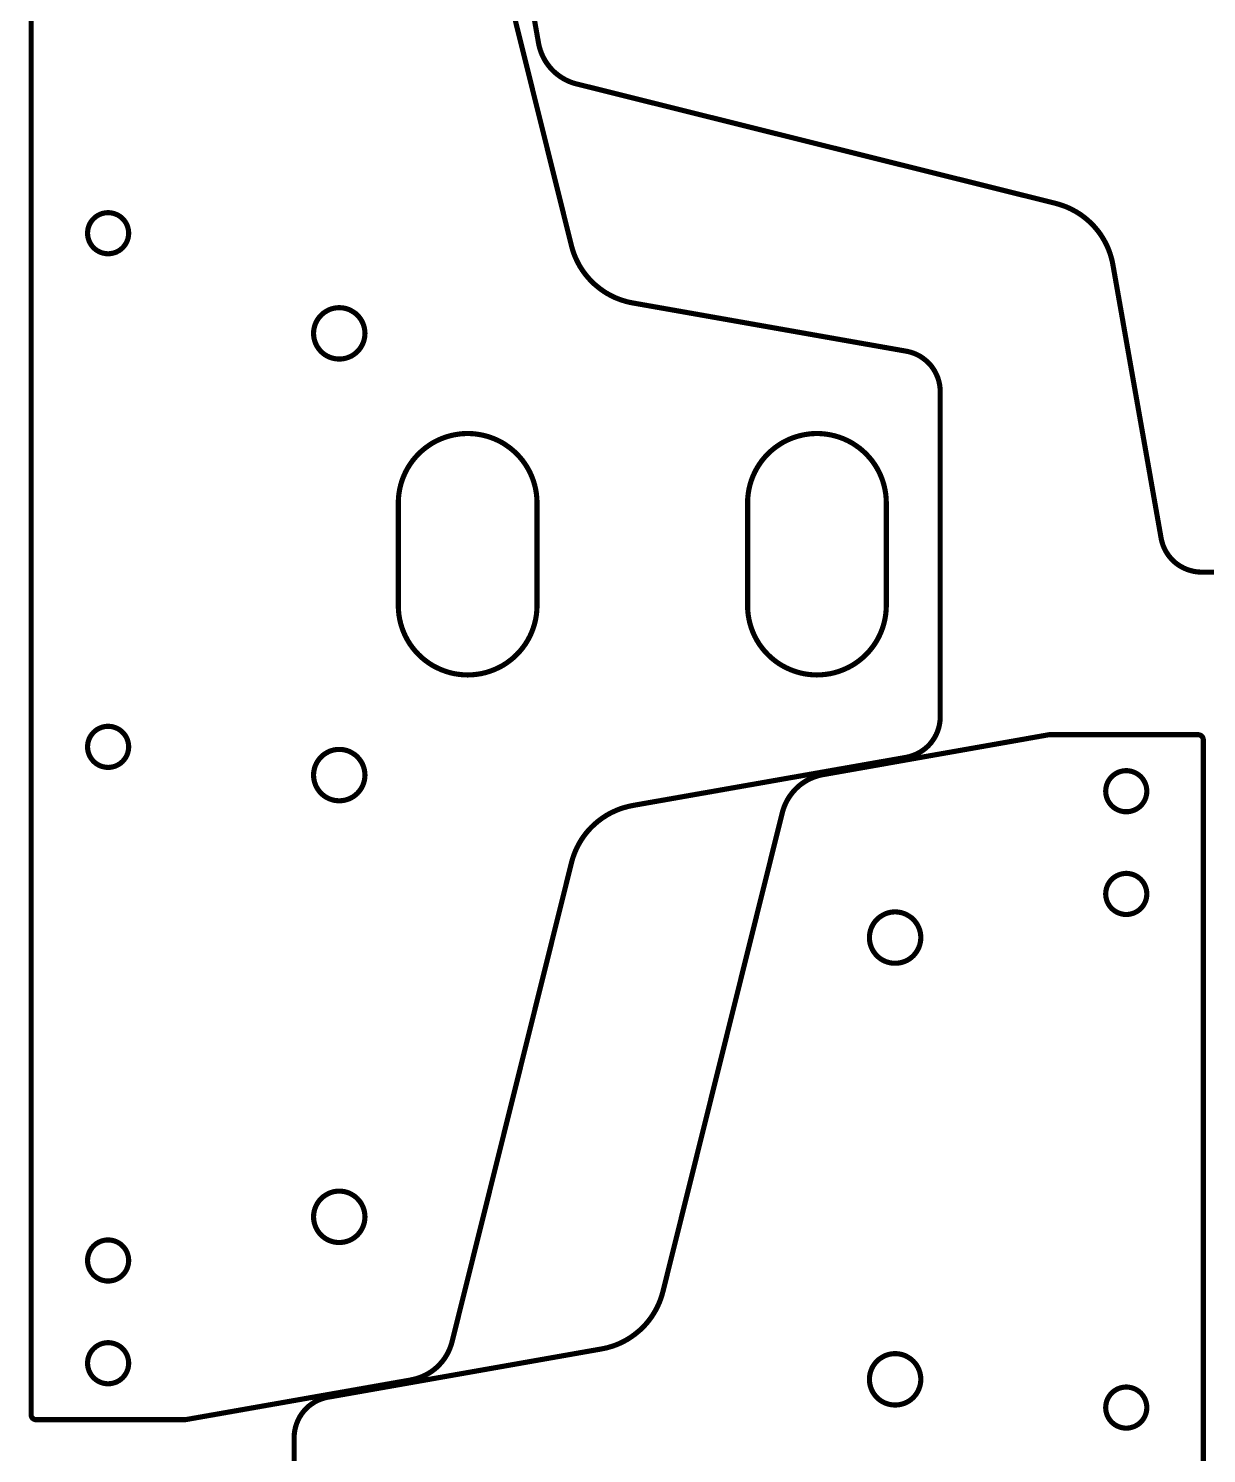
# Model space of a CAD drawing. Extents: x 0 to 1251, y 0 to 2501.
# Drawn here: x 382.8 to 612.2, y 1932.9 to 2210.4 of the extents above; entities that cross this region are included whole.
import ezdxf

# ---------------------------------------------------------------- set-up
doc = ezdxf.new("R2010")
doc.units = 0
doc.layers.get('0').update_dxf_attribs({"linetype": 'CONTINUOUS'})

msp = doc.modelspace()

# ---------------------------------------------------------------- linework, layer by layer
at = {"color": 0, "const_width": 1}
for points in [[(465.304, 2261.32), (488.554, 2168.07), (488.588, 2167.94), (488.694, 2167.56), (488.854, 2167.03), (489.032, 2166.51), (489.228, 2166.01), (489.44, 2165.53), (489.672, 2165.04), (489.919, 2164.56), (490.185, 2164.08), (490.465, 2163.63), (490.764, 2163.18), (491.078, 2162.75), (491.407, 2162.32), (491.753, 2161.9), (492.113, 2161.5), (492.489, 2161.11), (492.779, 2160.82), (492.879, 2160.74), (492.978, 2160.64), (493.282, 2160.38), (493.699, 2160.03), (494.125, 2159.69), (494.564, 2159.38), (495.011, 2159.07), (495.471, 2158.79), (495.939, 2158.53), (496.415, 2158.28), (496.901, 2158.04), (497.396, 2157.83), (497.897, 2157.64), (498.406, 2157.46), (498.921, 2157.31), (499.443, 2157.15), (499.971, 2157.03), (500.371, 2156.96), (500.504, 2156.93), (553.732, 2147.54), (553.904, 2147.51), (554.418, 2147.39), (555.083, 2147.18), (555.726, 2146.92), (556.343, 2146.6), (556.929, 2146.22), (557.481, 2145.79), (557.996, 2145.33), (558.358, 2144.94), (558.471, 2144.81), (558.585, 2144.68), (558.899, 2144.25), (559.274, 2143.67), (559.594, 2143.04), (559.861, 2142.4), (560.069, 2141.74), (560.221, 2141.06), (560.313, 2140.38), (560.343, 2139.85), (560.343, 2139.67), (560.343, 2076.36), (560.343, 2076.18), (560.313, 2075.65), (560.221, 2074.96), (560.069, 2074.28), (559.861, 2073.63), (559.594, 2072.97), (559.274, 2072.36), (558.899, 2071.78), (558.585, 2071.35), (558.471, 2071.21), (558.358, 2071.08), (557.996, 2070.69), (557.481, 2070.22), (556.929, 2069.81), (556.343, 2069.43), (555.726, 2069.11), (555.083, 2068.85), (554.418, 2068.63), (553.904, 2068.51), (553.732, 2068.47), (500.504, 2059.1), (500.371, 2059.07), (499.971, 2058.99), (499.443, 2058.86), (498.921, 2058.72), (498.406, 2058.57), (497.897, 2058.39), (497.396, 2058.19), (496.901, 2057.97), (496.415, 2057.75), (495.939, 2057.5), (495.471, 2057.24), (495.011, 2056.94), (494.564, 2056.65), (494.125, 2056.33), (493.699, 2056), (493.282, 2055.65), (492.978, 2055.39), (492.879, 2055.29), (492.779, 2055.19), (492.489, 2054.92), (492.113, 2054.53), (491.753, 2054.13), (491.407, 2053.71), (491.078, 2053.28), (490.764, 2052.85), (490.465, 2052.39), (490.185, 2051.93), (489.919, 2051.46), (489.672, 2050.99), (489.44, 2050.5), (489.228, 2050), (489.032, 2049.5), (488.854, 2048.99), (488.694, 2048.47), (488.588, 2048.08), (488.554, 2047.94), (465.304, 1954.69), (465.26, 1954.53), (465.104, 1954), (464.856, 1953.33), (464.56, 1952.67), (464.217, 1952.04), (463.831, 1951.43), (463.403, 1950.86), (462.932, 1950.32), (462.553, 1949.93), (462.421, 1949.81), (462.289, 1949.68), (461.875, 1949.33), (461.299, 1948.9), (460.693, 1948.51), (460.063, 1948.17), (459.41, 1947.88), (458.736, 1947.63), (458.044, 1947.42), (457.515, 1947.31), (457.338, 1947.26), (413.343, 1939.51), (384.343, 1939.51), (384.294, 1939.51), (384.147, 1939.53), (383.96, 1939.58), (383.787, 1939.68), (383.671, 1939.76), (383.636, 1939.81), (383.601, 1939.83), (383.511, 1939.96), (383.419, 1940.13), (383.362, 1940.32), (383.343, 1940.46), (383.343, 1940.51), (383.343, 2317.51)], [(674.539, 2104.53), (611.229, 2104.53), (611.053, 2104.53), (610.526, 2104.56), (609.835, 2104.65), (609.156, 2104.81), (608.493, 2105.01), (607.85, 2105.28), (607.233, 2105.6), (606.644, 2105.97), (606.221, 2106.28), (606.086, 2106.4), (605.951, 2106.51), (605.568, 2106.88), (605.097, 2107.39), (604.674, 2107.94), (604.3, 2108.53), (603.979, 2109.14), (603.713, 2109.78), (603.503, 2110.44), (603.381, 2110.96), (603.35, 2111.14), (593.965, 2164.36), (593.942, 2164.5), (593.861, 2164.9), (593.738, 2165.43), (593.596, 2165.94), (593.436, 2166.46), (593.258, 2166.97), (593.063, 2167.47), (592.849, 2167.97), (592.617, 2168.46), (592.368, 2168.93), (592.101, 2169.4), (591.819, 2169.86), (591.521, 2170.31), (591.206, 2170.75), (590.874, 2171.17), (590.526, 2171.58), (590.256, 2171.89), (590.162, 2171.99), (590.071, 2172.08), (589.785, 2172.38), (589.394, 2172.75), (588.992, 2173.11), (588.576, 2173.46), (588.15, 2173.79), (587.713, 2174.11), (587.264, 2174.4), (586.806, 2174.68), (586.338, 2174.94), (585.86, 2175.19), (585.372, 2175.43), (584.878, 2175.64), (584.374, 2175.83), (583.864, 2176.01), (583.346, 2176.17), (582.953, 2176.28), (582.821, 2176.32), (489.569, 2199.57), (489.394, 2199.61), (488.875, 2199.76), (488.199, 2200.01), (487.544, 2200.31), (486.914, 2200.65), (486.308, 2201.04), (485.733, 2201.47), (485.188, 2201.93), (484.799, 2202.32), (484.675, 2202.44), (484.553, 2202.58), (484.201, 2203), (483.771, 2203.57), (483.382, 2204.18), (483.04, 2204.81), (482.743, 2205.46), (482.493, 2206.14), (482.292, 2206.82), (482.172, 2207.35), (482.14, 2207.53), (474.383, 2251.53)], [(434.563, 1872.72), (434.563, 1936.03), (434.563, 1936.21), (434.593, 1936.74), (434.685, 1937.42), (434.836, 1938.1), (435.044, 1938.76), (435.31, 1939.4), (435.632, 1940.03), (436.007, 1940.61), (436.321, 1941.04), (436.433, 1941.17), (436.547, 1941.31), (436.908, 1941.69), (437.424, 1942.17), (437.976, 1942.58), (438.563, 1942.96), (439.178, 1943.28), (439.821, 1943.54), (440.487, 1943.75), (441, 1943.88), (441.174, 1943.9), (494.401, 1953.29), (494.535, 1953.32), (494.935, 1953.4), (495.461, 1953.51), (495.983, 1953.67), (496.499, 1953.82), (497.008, 1954), (497.51, 1954.19), (498.004, 1954.4), (498.489, 1954.64), (498.967, 1954.89), (499.435, 1955.15), (499.893, 1955.44), (500.342, 1955.74), (500.781, 1956.06), (501.207, 1956.39), (501.622, 1956.74), (501.928, 1957), (502.026, 1957.1), (502.125, 1957.18), (502.417, 1957.47), (502.793, 1957.86), (503.153, 1958.26), (503.499, 1958.68), (503.828, 1959.11), (504.142, 1959.54), (504.439, 1960), (504.721, 1960.46), (504.986, 1960.92), (505.233, 1961.4), (505.464, 1961.89), (505.678, 1962.38), (505.874, 1962.89), (506.05, 1963.39), (506.21, 1963.92), (506.318, 1964.31), (506.351, 1964.43), (529.601, 2057.69), (529.644, 2057.86), (529.801, 2058.39), (530.05, 2059.06), (530.346, 2059.71), (530.688, 2060.35), (531.074, 2060.94), (531.503, 2061.53), (531.974, 2062.07), (532.351, 2062.46), (532.485, 2062.58), (532.617, 2062.71), (533.031, 2063.06), (533.607, 2063.49), (534.213, 2063.88), (534.842, 2064.22), (535.496, 2064.51), (536.169, 2064.76), (536.861, 2064.96), (537.39, 2065.08), (537.568, 2065.11), (581.563, 2072.88), (610.563, 2072.88), (610.611, 2072.88), (610.758, 2072.86), (610.944, 2072.79), (611.117, 2072.71), (611.235, 2072.61), (611.269, 2072.58), (611.304, 2072.54), (611.394, 2072.43), (611.486, 2072.25), (611.543, 2072.07), (611.563, 2071.92), (611.563, 2071.88), (611.563, 1694.88)]]:
    msp.add_lwpolyline(points, dxfattribs=at)
for points in [[(402.343, 2170.51), (402.343, 2170.4), (402.322, 2170.1), (402.261, 2169.71), (402.162, 2169.32), (402.029, 2168.96), (401.86, 2168.61), (401.66, 2168.28), (401.429, 2167.97), (401.171, 2167.68), (400.888, 2167.43), (400.579, 2167.19), (400.25, 2167), (399.9, 2166.82), (399.532, 2166.69), (399.149, 2166.6), (398.751, 2166.53), (398.446, 2166.51), (398.343, 2166.51), (398.24, 2166.51), (397.933, 2166.53), (397.536, 2166.6), (397.153, 2166.69), (396.786, 2166.82), (396.436, 2167), (396.107, 2167.19), (395.799, 2167.43), (395.514, 2167.68), (395.257, 2167.97), (395.026, 2168.28), (394.825, 2168.61), (394.657, 2168.96), (394.522, 2169.32), (394.424, 2169.71), (394.364, 2170.1), (394.343, 2170.4), (394.343, 2170.51), (394.343, 2170.61), (394.364, 2170.92), (394.424, 2171.32), (394.522, 2171.69), (394.657, 2172.07), (394.825, 2172.42), (395.026, 2172.75), (395.257, 2173.06), (395.514, 2173.33), (395.799, 2173.6), (396.107, 2173.83), (396.436, 2174.03), (396.786, 2174.19), (397.153, 2174.33), (397.536, 2174.43), (397.933, 2174.49), (398.24, 2174.51), (398.343, 2174.51), (398.446, 2174.51), (398.751, 2174.49), (399.149, 2174.43), (399.532, 2174.33), (399.9, 2174.19), (400.25, 2174.03), (400.579, 2173.83), (400.888, 2173.6), (401.171, 2173.33), (401.429, 2173.06), (401.66, 2172.75), (401.86, 2172.42), (402.029, 2172.07), (402.162, 2171.69), (402.261, 2171.32), (402.322, 2170.92), (402.343, 2170.61), (402.343, 2170.51)], [(448.343, 2151.01), (448.343, 2150.89), (448.317, 2150.5), (448.242, 2150), (448.118, 2149.53), (447.95, 2149.07), (447.739, 2148.63), (447.489, 2148.22), (447.201, 2147.83), (446.878, 2147.47), (446.524, 2147.15), (446.139, 2146.86), (445.726, 2146.61), (445.289, 2146.4), (444.829, 2146.24), (444.35, 2146.11), (443.854, 2146.04), (443.471, 2146.01), (443.343, 2146.01), (443.215, 2146.01), (442.832, 2146.04), (442.335, 2146.11), (441.856, 2146.24), (441.397, 2146.4), (440.96, 2146.61), (440.547, 2146.86), (440.162, 2147.15), (439.807, 2147.47), (439.485, 2147.83), (439.197, 2148.22), (438.946, 2148.63), (438.736, 2149.07), (438.568, 2149.53), (438.444, 2150), (438.368, 2150.5), (438.343, 2150.89), (438.343, 2151.01), (438.343, 2151.14), (438.368, 2151.53), (438.444, 2152.01), (438.568, 2152.5), (438.736, 2152.96), (438.946, 2153.39), (439.197, 2153.81), (439.485, 2154.19), (439.807, 2154.54), (440.162, 2154.88), (440.547, 2155.15), (440.96, 2155.4), (441.397, 2155.63), (441.856, 2155.79), (442.335, 2155.92), (442.832, 2155.99), (443.215, 2156.01), (443.343, 2156.01), (443.471, 2156.01), (443.854, 2155.99), (444.35, 2155.92), (444.829, 2155.79), (445.289, 2155.63), (445.726, 2155.4), (446.139, 2155.15), (446.524, 2154.88), (446.878, 2154.54), (447.201, 2154.19), (447.489, 2153.81), (447.739, 2153.39), (447.95, 2152.96), (448.118, 2152.5), (448.242, 2152.01), (448.317, 2151.53), (448.343, 2151.14), (448.343, 2151.01)], [(454.843, 2098.01), (454.843, 2097.79), (454.872, 2097.11), (454.961, 2096.22), (455.108, 2095.35), (455.31, 2094.49), (455.567, 2093.65), (455.878, 2092.83), (456.239, 2092.03), (456.651, 2091.26), (457.113, 2090.51), (457.622, 2089.81), (458.176, 2089.13), (458.776, 2088.49), (459.419, 2087.88), (460.104, 2087.32), (460.829, 2086.79), (461.399, 2086.43), (461.593, 2086.32), (461.787, 2086.21), (462.387, 2085.9), (463.201, 2085.53), (464.032, 2085.22), (464.876, 2084.96), (465.733, 2084.76), (466.599, 2084.63), (467.469, 2084.54), (468.343, 2084.51), (469.217, 2084.54), (470.088, 2084.63), (470.953, 2084.76), (471.808, 2084.96), (472.654, 2085.22), (473.485, 2085.53), (474.299, 2085.9), (474.899, 2086.21), (475.093, 2086.32), (475.287, 2086.43), (475.857, 2086.79), (476.582, 2087.32), (477.267, 2087.88), (477.91, 2088.49), (478.51, 2089.13), (479.064, 2089.81), (479.574, 2090.51), (480.035, 2091.26), (480.447, 2092.03), (480.808, 2092.83), (481.118, 2093.65), (481.375, 2094.49), (481.578, 2095.35), (481.724, 2096.22), (481.813, 2097.11), (481.843, 2097.79), (481.843, 2098.01), (481.843, 2118.01), (481.843, 2118.24), (481.813, 2118.92), (481.724, 2119.81), (481.578, 2120.68), (481.375, 2121.53), (481.118, 2122.38), (480.808, 2123.19), (480.447, 2123.99), (480.035, 2124.76), (479.574, 2125.5), (479.064, 2126.22), (478.51, 2126.89), (477.91, 2127.54), (477.267, 2128.14), (476.582, 2128.71), (475.857, 2129.22), (475.287, 2129.6), (475.093, 2129.71), (474.899, 2129.82), (474.299, 2130.13), (473.485, 2130.5), (472.654, 2130.81), (471.808, 2131.06), (470.953, 2131.26), (470.088, 2131.4), (469.217, 2131.49), (468.343, 2131.51), (467.469, 2131.49), (466.599, 2131.4), (465.733, 2131.26), (464.876, 2131.06), (464.032, 2130.81), (463.201, 2130.5), (462.387, 2130.13), (461.787, 2129.82), (461.593, 2129.71), (461.399, 2129.6), (460.829, 2129.22), (460.104, 2128.71), (459.419, 2128.14), (458.776, 2127.54), (458.176, 2126.89), (457.622, 2126.22), (457.113, 2125.5), (456.651, 2124.76), (456.239, 2123.99), (455.878, 2123.19), (455.567, 2122.38), (455.31, 2121.53), (455.108, 2120.68), (454.961, 2119.81), (454.872, 2118.92), (454.843, 2118.24), (454.843, 2118.01), (454.843, 2098.01)], [(549.843, 2098.01), (549.843, 2097.79), (549.813, 2097.11), (549.724, 2096.22), (549.578, 2095.35), (549.375, 2094.49), (549.118, 2093.65), (548.808, 2092.83), (548.447, 2092.03), (548.035, 2091.26), (547.574, 2090.51), (547.064, 2089.81), (546.51, 2089.13), (545.91, 2088.49), (545.267, 2087.88), (544.582, 2087.32), (543.857, 2086.79), (543.287, 2086.43), (543.093, 2086.32), (542.899, 2086.21), (542.299, 2085.9), (541.485, 2085.53), (540.654, 2085.22), (539.808, 2084.96), (538.953, 2084.76), (538.088, 2084.63), (537.217, 2084.54), (536.343, 2084.51), (535.469, 2084.54), (534.599, 2084.63), (533.733, 2084.76), (532.876, 2084.96), (532.032, 2085.22), (531.201, 2085.53), (530.387, 2085.9), (529.787, 2086.21), (529.593, 2086.32), (529.399, 2086.43), (528.829, 2086.79), (528.104, 2087.32), (527.419, 2087.88), (526.776, 2088.49), (526.176, 2089.13), (525.622, 2089.81), (525.113, 2090.51), (524.651, 2091.26), (524.239, 2092.03), (523.878, 2092.83), (523.567, 2093.65), (523.31, 2094.49), (523.108, 2095.35), (522.961, 2096.22), (522.872, 2097.11), (522.843, 2097.79), (522.843, 2098.01), (522.843, 2118.01), (522.843, 2118.24), (522.872, 2118.92), (522.961, 2119.81), (523.108, 2120.68), (523.31, 2121.53), (523.567, 2122.38), (523.878, 2123.19), (524.239, 2123.99), (524.651, 2124.76), (525.113, 2125.5), (525.622, 2126.22), (526.176, 2126.89), (526.776, 2127.54), (527.419, 2128.14), (528.104, 2128.71), (528.829, 2129.22), (529.399, 2129.6), (529.593, 2129.71), (529.787, 2129.82), (530.387, 2130.13), (531.201, 2130.5), (532.032, 2130.81), (532.876, 2131.06), (533.733, 2131.26), (534.599, 2131.4), (535.469, 2131.49), (536.343, 2131.51), (537.217, 2131.49), (538.088, 2131.4), (538.953, 2131.26), (539.808, 2131.06), (540.654, 2130.81), (541.485, 2130.5), (542.299, 2130.13), (542.899, 2129.82), (543.093, 2129.71), (543.287, 2129.6), (543.857, 2129.22), (544.582, 2128.71), (545.267, 2128.14), (545.91, 2127.54), (546.51, 2126.89), (547.064, 2126.22), (547.574, 2125.5), (548.035, 2124.76), (548.447, 2123.99), (548.808, 2123.19), (549.118, 2122.38), (549.375, 2121.53), (549.578, 2120.68), (549.724, 2119.81), (549.813, 2118.92), (549.843, 2118.24), (549.843, 2118.01), (549.843, 2098.01)], [(402.343, 2070.51), (402.343, 2070.4), (402.322, 2070.1), (402.261, 2069.71), (402.162, 2069.32), (402.029, 2068.96), (401.86, 2068.61), (401.66, 2068.28), (401.429, 2067.97), (401.171, 2067.68), (400.888, 2067.43), (400.579, 2067.19), (400.25, 2067), (399.9, 2066.82), (399.532, 2066.69), (399.149, 2066.6), (398.751, 2066.53), (398.446, 2066.51), (398.343, 2066.51), (398.24, 2066.51), (397.933, 2066.53), (397.536, 2066.6), (397.153, 2066.69), (396.786, 2066.82), (396.436, 2067), (396.107, 2067.19), (395.799, 2067.43), (395.514, 2067.68), (395.257, 2067.97), (395.026, 2068.28), (394.825, 2068.61), (394.657, 2068.96), (394.522, 2069.32), (394.424, 2069.71), (394.364, 2070.1), (394.343, 2070.4), (394.343, 2070.51), (394.343, 2070.61), (394.364, 2070.92), (394.424, 2071.32), (394.522, 2071.69), (394.657, 2072.07), (394.825, 2072.42), (395.026, 2072.75), (395.257, 2073.06), (395.514, 2073.33), (395.799, 2073.6), (396.107, 2073.83), (396.436, 2074.03), (396.786, 2074.19), (397.153, 2074.33), (397.536, 2074.43), (397.933, 2074.49), (398.24, 2074.51), (398.343, 2074.51), (398.446, 2074.51), (398.751, 2074.49), (399.149, 2074.43), (399.532, 2074.33), (399.9, 2074.19), (400.25, 2074.03), (400.579, 2073.83), (400.888, 2073.6), (401.171, 2073.33), (401.429, 2073.06), (401.66, 2072.75), (401.86, 2072.42), (402.029, 2072.07), (402.162, 2071.69), (402.261, 2071.32), (402.322, 2070.92), (402.343, 2070.61), (402.343, 2070.51)], [(448.343, 2065.01), (448.343, 2064.89), (448.317, 2064.5), (448.242, 2064), (448.118, 2063.53), (447.95, 2063.07), (447.739, 2062.63), (447.489, 2062.22), (447.201, 2061.83), (446.878, 2061.47), (446.524, 2061.15), (446.139, 2060.86), (445.726, 2060.61), (445.289, 2060.4), (444.829, 2060.24), (444.35, 2060.11), (443.854, 2060.04), (443.471, 2060.01), (443.343, 2060.01), (443.215, 2060.01), (442.832, 2060.04), (442.335, 2060.11), (441.856, 2060.24), (441.397, 2060.4), (440.96, 2060.61), (440.547, 2060.86), (440.162, 2061.15), (439.807, 2061.47), (439.485, 2061.83), (439.197, 2062.22), (438.946, 2062.63), (438.736, 2063.07), (438.568, 2063.53), (438.444, 2064), (438.368, 2064.5), (438.343, 2064.89), (438.343, 2065.01), (438.343, 2065.14), (438.368, 2065.53), (438.444, 2066.01), (438.568, 2066.5), (438.736, 2066.96), (438.946, 2067.39), (439.197, 2067.81), (439.485, 2068.19), (439.807, 2068.54), (440.162, 2068.88), (440.547, 2069.15), (440.96, 2069.4), (441.397, 2069.63), (441.856, 2069.79), (442.335, 2069.92), (442.832, 2069.99), (443.215, 2070.01), (443.343, 2070.01), (443.471, 2070.01), (443.854, 2069.99), (444.35, 2069.92), (444.829, 2069.79), (445.289, 2069.63), (445.726, 2069.4), (446.139, 2069.15), (446.524, 2068.88), (446.878, 2068.54), (447.201, 2068.19), (447.489, 2067.81), (447.739, 2067.39), (447.95, 2066.96), (448.118, 2066.5), (448.242, 2066.01), (448.317, 2065.53), (448.343, 2065.14), (448.343, 2065.01)], [(600.563, 2061.88), (600.563, 2061.78), (600.542, 2061.46), (600.481, 2061.07), (600.382, 2060.68), (600.247, 2060.32), (600.079, 2059.97), (599.879, 2059.64), (599.649, 2059.33), (599.39, 2059.04), (599.107, 2058.79), (598.799, 2058.56), (598.469, 2058.36), (598.119, 2058.19), (597.751, 2058.06), (597.368, 2057.96), (596.971, 2057.89), (596.664, 2057.88), (596.563, 2057.88), (596.46, 2057.88), (596.153, 2057.89), (595.756, 2057.96), (595.372, 2058.06), (595.006, 2058.19), (594.656, 2058.36), (594.326, 2058.56), (594.018, 2058.79), (593.733, 2059.04), (593.475, 2059.33), (593.246, 2059.64), (593.044, 2059.97), (592.876, 2060.32), (592.742, 2060.68), (592.643, 2061.07), (592.583, 2061.46), (592.563, 2061.78), (592.563, 2061.88), (592.563, 2061.97), (592.583, 2062.28), (592.643, 2062.68), (592.742, 2063.07), (592.876, 2063.43), (593.044, 2063.78), (593.246, 2064.11), (593.475, 2064.42), (593.733, 2064.71), (594.018, 2064.96), (594.326, 2065.19), (594.656, 2065.39), (595.006, 2065.56), (595.372, 2065.69), (595.756, 2065.79), (596.153, 2065.85), (596.46, 2065.88), (596.563, 2065.88), (596.664, 2065.88), (596.971, 2065.85), (597.368, 2065.79), (597.751, 2065.69), (598.119, 2065.56), (598.469, 2065.39), (598.799, 2065.19), (599.107, 2064.96), (599.39, 2064.71), (599.649, 2064.42), (599.879, 2064.11), (600.079, 2063.78), (600.247, 2063.43), (600.382, 2063.07), (600.481, 2062.68), (600.542, 2062.28), (600.563, 2061.97), (600.563, 2061.88)], [(600.563, 2041.88), (600.563, 2041.78), (600.542, 2041.46), (600.481, 2041.07), (600.382, 2040.68), (600.247, 2040.32), (600.079, 2039.97), (599.879, 2039.64), (599.649, 2039.33), (599.39, 2039.04), (599.107, 2038.79), (598.799, 2038.56), (598.469, 2038.36), (598.119, 2038.19), (597.751, 2038.06), (597.368, 2037.96), (596.971, 2037.89), (596.664, 2037.88), (596.563, 2037.88), (596.46, 2037.88), (596.153, 2037.89), (595.756, 2037.96), (595.372, 2038.06), (595.006, 2038.19), (594.656, 2038.36), (594.326, 2038.56), (594.018, 2038.79), (593.733, 2039.04), (593.475, 2039.33), (593.246, 2039.64), (593.044, 2039.97), (592.876, 2040.32), (592.742, 2040.68), (592.643, 2041.07), (592.583, 2041.46), (592.563, 2041.78), (592.563, 2041.88), (592.563, 2041.97), (592.583, 2042.28), (592.643, 2042.68), (592.742, 2043.07), (592.876, 2043.43), (593.044, 2043.78), (593.246, 2044.11), (593.475, 2044.42), (593.733, 2044.71), (594.018, 2044.96), (594.326, 2045.19), (594.656, 2045.39), (595.006, 2045.56), (595.372, 2045.69), (595.756, 2045.79), (596.153, 2045.85), (596.46, 2045.88), (596.563, 2045.88), (596.664, 2045.88), (596.971, 2045.85), (597.368, 2045.79), (597.751, 2045.69), (598.119, 2045.56), (598.469, 2045.39), (598.799, 2045.19), (599.107, 2044.96), (599.39, 2044.71), (599.649, 2044.42), (599.879, 2044.11), (600.079, 2043.78), (600.247, 2043.43), (600.382, 2043.07), (600.481, 2042.68), (600.542, 2042.28), (600.563, 2041.97), (600.563, 2041.88)], [(556.563, 2033.38), (556.563, 2033.25), (556.536, 2032.86), (556.461, 2032.36), (556.338, 2031.89), (556.169, 2031.43), (555.958, 2030.99), (555.708, 2030.58), (555.421, 2030.19), (555.097, 2029.83), (554.743, 2029.51), (554.358, 2029.22), (553.946, 2028.97), (553.508, 2028.76), (553.049, 2028.6), (552.569, 2028.47), (552.074, 2028.4), (551.69, 2028.38), (551.563, 2028.38), (551.435, 2028.38), (551.051, 2028.4), (550.554, 2028.47), (550.075, 2028.6), (549.615, 2028.76), (549.179, 2028.97), (548.767, 2029.22), (548.382, 2029.51), (548.026, 2029.83), (547.704, 2030.19), (547.417, 2030.58), (547.165, 2030.99), (546.956, 2031.43), (546.787, 2031.89), (546.664, 2032.36), (546.588, 2032.86), (546.563, 2033.25), (546.563, 2033.38), (546.563, 2033.5), (546.588, 2033.89), (546.664, 2034.38), (546.787, 2034.86), (546.956, 2035.32), (547.165, 2035.76), (547.417, 2036.17), (547.704, 2036.56), (548.026, 2036.9), (548.382, 2037.24), (548.767, 2037.51), (549.179, 2037.76), (549.615, 2037.99), (550.075, 2038.15), (550.554, 2038.28), (551.051, 2038.35), (551.435, 2038.38), (551.563, 2038.38), (551.69, 2038.38), (552.074, 2038.35), (552.569, 2038.28), (553.049, 2038.15), (553.508, 2037.99), (553.946, 2037.76), (554.358, 2037.51), (554.743, 2037.24), (555.097, 2036.9), (555.421, 2036.56), (555.708, 2036.17), (555.958, 2035.76), (556.169, 2035.32), (556.338, 2034.86), (556.461, 2034.38), (556.536, 2033.89), (556.563, 2033.5), (556.563, 2033.38)], [(448.343, 1979.01), (448.343, 1978.89), (448.317, 1978.5), (448.242, 1978), (448.118, 1977.53), (447.95, 1977.07), (447.739, 1976.63), (447.489, 1976.22), (447.201, 1975.83), (446.878, 1975.47), (446.524, 1975.15), (446.139, 1974.86), (445.726, 1974.61), (445.289, 1974.4), (444.829, 1974.24), (444.35, 1974.11), (443.854, 1974.04), (443.471, 1974.01), (443.343, 1974.01), (443.215, 1974.01), (442.832, 1974.04), (442.335, 1974.11), (441.856, 1974.24), (441.397, 1974.4), (440.96, 1974.61), (440.547, 1974.86), (440.162, 1975.15), (439.807, 1975.47), (439.485, 1975.83), (439.197, 1976.22), (438.946, 1976.63), (438.736, 1977.07), (438.568, 1977.53), (438.444, 1978), (438.368, 1978.5), (438.343, 1978.89), (438.343, 1979.01), (438.343, 1979.14), (438.368, 1979.53), (438.444, 1980.01), (438.568, 1980.5), (438.736, 1980.96), (438.946, 1981.39), (439.197, 1981.81), (439.485, 1982.19), (439.807, 1982.54), (440.162, 1982.88), (440.547, 1983.15), (440.96, 1983.4), (441.397, 1983.63), (441.856, 1983.79), (442.335, 1983.92), (442.832, 1983.99), (443.215, 1984.01), (443.343, 1984.01), (443.471, 1984.01), (443.854, 1983.99), (444.35, 1983.92), (444.829, 1983.79), (445.289, 1983.63), (445.726, 1983.4), (446.139, 1983.15), (446.524, 1982.88), (446.878, 1982.54), (447.201, 1982.19), (447.489, 1981.81), (447.739, 1981.39), (447.95, 1980.96), (448.118, 1980.5), (448.242, 1980.01), (448.317, 1979.53), (448.343, 1979.14), (448.343, 1979.01)], [(402.343, 1970.51), (402.343, 1970.4), (402.322, 1970.1), (402.261, 1969.71), (402.162, 1969.32), (402.029, 1968.96), (401.86, 1968.61), (401.66, 1968.28), (401.429, 1967.97), (401.171, 1967.68), (400.888, 1967.43), (400.579, 1967.19), (400.25, 1967), (399.9, 1966.82), (399.532, 1966.69), (399.149, 1966.6), (398.751, 1966.53), (398.446, 1966.51), (398.343, 1966.51), (398.24, 1966.51), (397.933, 1966.53), (397.536, 1966.6), (397.153, 1966.69), (396.786, 1966.82), (396.436, 1967), (396.107, 1967.19), (395.799, 1967.43), (395.514, 1967.68), (395.257, 1967.97), (395.026, 1968.28), (394.825, 1968.61), (394.657, 1968.96), (394.522, 1969.32), (394.424, 1969.71), (394.364, 1970.1), (394.343, 1970.4), (394.343, 1970.51), (394.343, 1970.61), (394.364, 1970.92), (394.424, 1971.32), (394.522, 1971.69), (394.657, 1972.07), (394.825, 1972.42), (395.026, 1972.75), (395.257, 1973.06), (395.514, 1973.33), (395.799, 1973.6), (396.107, 1973.83), (396.436, 1974.03), (396.786, 1974.19), (397.153, 1974.33), (397.536, 1974.43), (397.933, 1974.49), (398.24, 1974.51), (398.343, 1974.51), (398.446, 1974.51), (398.751, 1974.49), (399.149, 1974.43), (399.532, 1974.33), (399.9, 1974.19), (400.25, 1974.03), (400.579, 1973.83), (400.888, 1973.6), (401.171, 1973.33), (401.429, 1973.06), (401.66, 1972.75), (401.86, 1972.42), (402.029, 1972.07), (402.162, 1971.69), (402.261, 1971.32), (402.322, 1970.92), (402.343, 1970.61), (402.343, 1970.51)], [(402.343, 1950.51), (402.343, 1950.4), (402.322, 1950.1), (402.261, 1949.71), (402.162, 1949.32), (402.029, 1948.96), (401.86, 1948.61), (401.66, 1948.28), (401.429, 1947.97), (401.171, 1947.68), (400.888, 1947.43), (400.579, 1947.19), (400.25, 1947), (399.9, 1946.82), (399.532, 1946.69), (399.149, 1946.6), (398.751, 1946.53), (398.446, 1946.51), (398.343, 1946.51), (398.24, 1946.51), (397.933, 1946.53), (397.536, 1946.6), (397.153, 1946.69), (396.786, 1946.82), (396.436, 1947), (396.107, 1947.19), (395.799, 1947.43), (395.514, 1947.68), (395.257, 1947.97), (395.026, 1948.28), (394.825, 1948.61), (394.657, 1948.96), (394.522, 1949.32), (394.424, 1949.71), (394.364, 1950.1), (394.343, 1950.4), (394.343, 1950.51), (394.343, 1950.61), (394.364, 1950.92), (394.424, 1951.32), (394.522, 1951.69), (394.657, 1952.07), (394.825, 1952.42), (395.026, 1952.75), (395.257, 1953.06), (395.514, 1953.33), (395.799, 1953.6), (396.107, 1953.83), (396.436, 1954.03), (396.786, 1954.19), (397.153, 1954.33), (397.536, 1954.43), (397.933, 1954.49), (398.24, 1954.51), (398.343, 1954.51), (398.446, 1954.51), (398.751, 1954.49), (399.149, 1954.43), (399.532, 1954.33), (399.9, 1954.19), (400.25, 1954.03), (400.579, 1953.83), (400.888, 1953.6), (401.171, 1953.33), (401.429, 1953.06), (401.66, 1952.75), (401.86, 1952.42), (402.029, 1952.07), (402.162, 1951.69), (402.261, 1951.32), (402.322, 1950.92), (402.343, 1950.61), (402.343, 1950.51)], [(556.563, 1947.38), (556.563, 1947.25), (556.536, 1946.86), (556.461, 1946.36), (556.338, 1945.89), (556.169, 1945.43), (555.958, 1944.99), (555.708, 1944.58), (555.421, 1944.19), (555.097, 1943.83), (554.743, 1943.51), (554.358, 1943.22), (553.946, 1942.97), (553.508, 1942.76), (553.049, 1942.6), (552.569, 1942.47), (552.074, 1942.4), (551.69, 1942.38), (551.563, 1942.38), (551.435, 1942.38), (551.051, 1942.4), (550.554, 1942.47), (550.075, 1942.6), (549.615, 1942.76), (549.179, 1942.97), (548.767, 1943.22), (548.382, 1943.51), (548.026, 1943.83), (547.704, 1944.19), (547.417, 1944.58), (547.165, 1944.99), (546.956, 1945.43), (546.787, 1945.89), (546.664, 1946.36), (546.588, 1946.86), (546.563, 1947.25), (546.563, 1947.38), (546.563, 1947.5), (546.588, 1947.89), (546.664, 1948.38), (546.787, 1948.86), (546.956, 1949.32), (547.165, 1949.76), (547.417, 1950.17), (547.704, 1950.56), (548.026, 1950.9), (548.382, 1951.24), (548.767, 1951.51), (549.179, 1951.76), (549.615, 1951.99), (550.075, 1952.15), (550.554, 1952.28), (551.051, 1952.35), (551.435, 1952.38), (551.563, 1952.38), (551.69, 1952.38), (552.074, 1952.35), (552.569, 1952.28), (553.049, 1952.15), (553.508, 1951.99), (553.946, 1951.76), (554.358, 1951.51), (554.743, 1951.24), (555.097, 1950.9), (555.421, 1950.56), (555.708, 1950.17), (555.958, 1949.76), (556.169, 1949.32), (556.338, 1948.86), (556.461, 1948.38), (556.536, 1947.89), (556.563, 1947.5), (556.563, 1947.38)], [(600.563, 1941.88), (600.563, 1941.78), (600.542, 1941.46), (600.481, 1941.07), (600.382, 1940.68), (600.247, 1940.32), (600.079, 1939.97), (599.879, 1939.64), (599.649, 1939.33), (599.39, 1939.04), (599.107, 1938.79), (598.799, 1938.56), (598.469, 1938.36), (598.119, 1938.19), (597.751, 1938.06), (597.368, 1937.96), (596.971, 1937.89), (596.664, 1937.88), (596.563, 1937.88), (596.46, 1937.88), (596.153, 1937.89), (595.756, 1937.96), (595.372, 1938.06), (595.006, 1938.19), (594.656, 1938.36), (594.326, 1938.56), (594.018, 1938.79), (593.733, 1939.04), (593.475, 1939.33), (593.246, 1939.64), (593.044, 1939.97), (592.876, 1940.32), (592.742, 1940.68), (592.643, 1941.07), (592.583, 1941.46), (592.563, 1941.78), (592.563, 1941.88), (592.563, 1941.97), (592.583, 1942.28), (592.643, 1942.68), (592.742, 1943.07), (592.876, 1943.43), (593.044, 1943.78), (593.246, 1944.11), (593.475, 1944.42), (593.733, 1944.71), (594.018, 1944.96), (594.326, 1945.19), (594.656, 1945.39), (595.006, 1945.56), (595.372, 1945.69), (595.756, 1945.79), (596.153, 1945.85), (596.46, 1945.88), (596.563, 1945.88), (596.664, 1945.88), (596.971, 1945.85), (597.368, 1945.79), (597.751, 1945.69), (598.119, 1945.56), (598.469, 1945.39), (598.799, 1945.19), (599.107, 1944.96), (599.39, 1944.71), (599.649, 1944.42), (599.879, 1944.11), (600.079, 1943.78), (600.247, 1943.43), (600.382, 1943.07), (600.481, 1942.68), (600.542, 1942.28), (600.563, 1941.97), (600.563, 1941.88)]]:
    msp.add_lwpolyline(points, close=True, dxfattribs=at)

doc.saveas('drawing.dxf')
